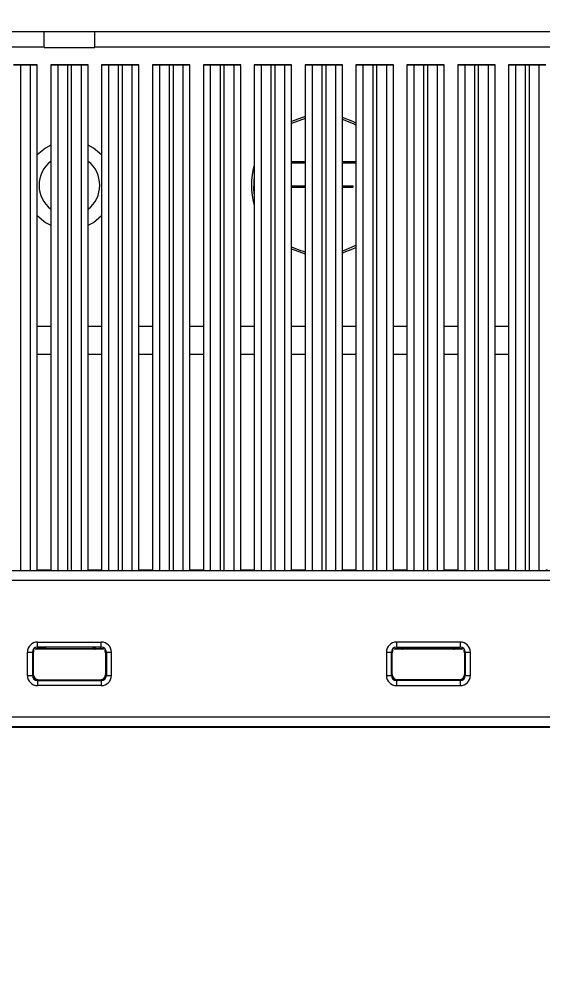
# Model space of a CAD drawing. Header units: inches. Extents: x 40138 to 76695, y -14500 to -5279.
# Drawn here: x 43627 to 43678.8, y -9104.7 to -9009 of the extents above; entities that cross this region are included whole.
import ezdxf

# ---------------------------------------------------------------- set-up
doc = ezdxf.new("R2010")
doc.units = ezdxf.units.IN
doc.header["$LTSCALE"] = 2
doc.header["$MEASUREMENT"] = 0
doc.header["$PDMODE"] = 35
doc.header["$PDSIZE"] = -1
doc.layers.add('M-ANNO-DIMS', color=7, linetype='Continuous', lineweight=13)
doc.layers.add('M-OBJECT-DETAILS', color=7, linetype='Continuous', lineweight=9)
doc.styles.get("Standard").update_dxf_attribs({"font": 'romans.shx', "width": 0.8})
doc.dimstyles.new('World Wide Dims', dxfattribs={"dimscale": 7, "dimtxt": 4.5, "dimasz": 3.5, "dimexe": 0.75, "dimexo": 0.75, "dimgap": 0.75, "dimtad": 0, "dimtih": 1, "dimtoh": 1, "dimdec": 0, "dimzin": 4, "dimdsep": 46, "dimtxsty": 'Standard', "dimcen": 0, "dimclrd": 256, "dimclre": 256, "dimclrt": 256, "dimadec": 0, "dimazin": 1, "dimtfac": 1, "dimtdec": 0, "dimtmove": 0, "dimatfit": 3, "dimfxl": 1, "dimtolj": 1, "dimtzin": 0, "dimlwd": -1, "dimlwe": -1, "dimarcsym": 0})

# ---------------------------------------------------------------- blocks, each defined once
blk = doc.blocks.new('*D47')
at = {"layer": 'Defpoints', "color": 0, "transparency": 16777216}
for p in [(44143.143, -8580.061), (42898.801, -10362.859), (42898.801, -10796.654)]:
    blk.add_point(p, dxfattribs=at)
at = {"layer": 'M-ANNO-DIMS', "transparency": 16777216}
for p, q in [((44143.143, -8585.311), (44143.143, -10801.904)), ((42898.801, -10368.109), (42898.801, -10801.904)), ((42923.301, -10796.654), (43189.888, -10796.654)), ((44118.643, -10796.654), (43361.188, -10796.654))]:
    blk.add_line(p, q, dxfattribs=at)
for points in [[(42923.301, -10792.57), (42923.301, -10800.737), (42898.801, -10796.654)], [(44118.643, -10792.57), (44118.643, -10800.737), (44143.143, -10796.654)]]:
    blk.add_solid(points, dxfattribs=at)
at = {"layer": 'M-ANNO-DIMS', "transparency": 16777216, "insert": (43275.538, -10796.654), "char_height": 31.5, "attachment_point": 5}
blk.add_mtext('\\A1;1244\\P [48.99]', dxfattribs=at)

msp = doc.modelspace()

# ---------------------------------------------------------------- linework, layer by layer
at = {"layer": 'M-OBJECT-DETAILS', "linetype": 'Continuous'}
msp.add_line((43379.648, -9010.233), (43884.302, -9010.233), dxfattribs=at)
at = {"layer": 'M-OBJECT-DETAILS', "linetype": 'Continuous', "lineweight": 0}
for p, q in [((43629.475, -9011.799), (43629.475, -9010.233)), ((43634.475, -9011.799), (43634.475, -9010.233)), ((43558.975, -9011.752), (43629.475, -9011.752)), ((43629.475, -9011.799), (43634.475, -9011.799)), ((43634.475, -9011.752), (43704.975, -9011.752)), ((43627.104, -9013.533), (43627.104, -9013.536)), ((43627.133, -9013.543), (43627.133, -9063.557)), ((43627.443, -9013.541), (43627.443, -9013.538)), ((43627.793, -9013.538), (43627.793, -9013.541)), ((43628.104, -9013.536), (43628.104, -9013.533)), ((43628.133, -9063.555), (43628.133, -9013.543)), ((43628.793, -9063.552), (43628.793, -9013.538)), ((43630.125, -9013.538), (43630.125, -9063.552)), ((43630.785, -9013.533), (43630.785, -9013.536)), ((43630.814, -9013.543), (43630.814, -9063.555)), ((43631.125, -9013.541), (43631.125, -9013.538)), ((43631.475, -9013.538), (43631.475, -9013.541)), ((43631.785, -9013.536), (43631.785, -9013.533)), ((43631.814, -9063.557), (43631.814, -9013.543)), ((43632.135, -9013.533), (43632.135, -9013.536)), ((43632.164, -9013.543), (43632.164, -9063.557)), ((43632.475, -9013.541), (43632.475, -9013.538)), ((43632.825, -9013.538), (43632.825, -9013.541)), ((43633.135, -9013.536), (43633.135, -9013.533)), ((43633.164, -9063.555), (43633.164, -9013.543)), ((43633.825, -9063.552), (43633.825, -9013.538)), ((43635.156, -9013.538), (43635.156, -9063.552)), ((43635.817, -9013.533), (43635.817, -9013.536)), ((43635.845, -9013.543), (43635.845, -9063.555)), ((43636.156, -9013.541), (43636.156, -9013.538)), ((43636.506, -9013.538), (43636.506, -9013.541)), ((43636.817, -9013.536), (43636.817, -9013.533)), ((43636.845, -9063.557), (43636.845, -9013.543)), ((43637.167, -9013.533), (43637.167, -9013.536)), ((43637.195, -9013.543), (43637.195, -9063.557)), ((43637.506, -9013.541), (43637.506, -9013.538)), ((43637.856, -9013.538), (43637.856, -9013.541)), ((43638.167, -9013.536), (43638.167, -9013.533)), ((43638.195, -9063.555), (43638.195, -9013.543)), ((43638.856, -9063.552), (43638.856, -9013.538)), ((43640.187, -9013.538), (43640.187, -9063.552)), ((43640.848, -9013.533), (43640.848, -9013.536)), ((43640.876, -9013.543), (43640.876, -9063.555)), ((43641.187, -9013.541), (43641.187, -9013.538)), ((43641.537, -9013.538), (43641.537, -9013.541)), ((43641.848, -9013.536), (43641.848, -9013.533)), ((43641.876, -9063.557), (43641.876, -9013.543)), ((43642.198, -9013.533), (43642.198, -9013.536)), ((43642.226, -9013.543), (43642.226, -9063.557)), ((43642.537, -9013.541), (43642.537, -9013.538)), ((43642.887, -9013.538), (43642.887, -9013.541)), ((43643.198, -9013.536), (43643.198, -9013.533)), ((43643.226, -9063.555), (43643.226, -9013.543)), ((43643.887, -9063.552), (43643.887, -9013.538)), ((43645.219, -9013.538), (43645.219, -9063.552)), ((43645.879, -9013.533), (43645.879, -9013.536)), ((43645.908, -9013.543), (43645.908, -9063.555)), ((43646.219, -9013.541), (43646.219, -9013.538)), ((43646.568, -9013.538), (43646.568, -9013.541)), ((43646.879, -9013.536), (43646.879, -9013.533)), ((43646.908, -9063.557), (43646.908, -9013.543)), ((43647.229, -9013.533), (43647.229, -9013.536)), ((43647.258, -9013.543), (43647.258, -9063.557)), ((43647.568, -9013.541), (43647.568, -9013.538)), ((43647.918, -9013.538), (43647.918, -9013.541)), ((43648.229, -9013.536), (43648.229, -9013.533)), ((43648.258, -9063.555), (43648.258, -9013.543)), ((43648.918, -9063.552), (43648.918, -9013.538)), ((43650.25, -9013.538), (43650.25, -9063.552)), ((43650.91, -9013.533), (43650.91, -9013.536)), ((43650.939, -9013.543), (43650.939, -9063.555)), ((43651.25, -9013.541), (43651.25, -9013.538)), ((43651.6, -9013.538), (43651.6, -9013.541)), ((43651.91, -9013.536), (43651.91, -9013.533)), ((43651.939, -9063.557), (43651.939, -9013.543)), ((43652.26, -9013.533), (43652.26, -9013.536)), ((43652.289, -9013.543), (43652.289, -9063.557)), ((43652.6, -9013.541), (43652.6, -9013.538)), ((43652.95, -9013.538), (43652.95, -9013.541)), ((43653.26, -9013.536), (43653.26, -9013.533)), ((43653.289, -9063.555), (43653.289, -9013.543)), ((43653.95, -9063.552), (43653.95, -9013.538)), ((43655.281, -9013.538), (43655.281, -9063.552)), ((43655.942, -9013.533), (43655.942, -9013.536)), ((43655.97, -9013.543), (43655.97, -9063.555)), ((43656.281, -9013.541), (43656.281, -9013.538)), ((43656.631, -9013.538), (43656.631, -9013.541)), ((43656.942, -9013.536), (43656.942, -9013.533)), ((43656.97, -9063.557), (43656.97, -9013.543)), ((43657.292, -9013.533), (43657.292, -9013.536)), ((43657.32, -9013.543), (43657.32, -9063.557)), ((43657.631, -9013.541), (43657.631, -9013.538)), ((43657.981, -9013.538), (43657.981, -9013.541)), ((43658.292, -9013.536), (43658.292, -9013.533)), ((43658.32, -9063.555), (43658.32, -9013.543)), ((43658.981, -9063.552), (43658.981, -9013.538)), ((43660.312, -9013.538), (43660.312, -9063.552)), ((43660.973, -9013.533), (43660.973, -9013.536)), ((43661.001, -9013.543), (43661.001, -9063.555)), ((43661.312, -9013.541), (43661.312, -9013.538)), ((43661.662, -9013.538), (43661.662, -9013.541)), ((43661.973, -9013.536), (43661.973, -9013.533)), ((43662.001, -9063.557), (43662.001, -9013.543)), ((43662.323, -9013.533), (43662.323, -9013.536)), ((43662.351, -9013.543), (43662.351, -9063.557)), ((43662.662, -9013.541), (43662.662, -9013.538)), ((43663.012, -9013.538), (43663.012, -9013.541)), ((43663.323, -9013.536), (43663.323, -9013.533)), ((43663.351, -9063.555), (43663.351, -9013.543)), ((43664.012, -9063.552), (43664.012, -9013.538)), ((43665.344, -9013.538), (43665.344, -9063.552)), ((43666.004, -9013.533), (43666.004, -9013.536)), ((43666.033, -9013.543), (43666.033, -9063.555)), ((43666.344, -9013.541), (43666.344, -9013.538)), ((43666.693, -9013.538), (43666.693, -9013.541)), ((43667.004, -9013.536), (43667.004, -9013.533)), ((43667.033, -9063.557), (43667.033, -9013.543)), ((43667.354, -9013.533), (43667.354, -9013.536)), ((43667.383, -9013.543), (43667.383, -9063.557)), ((43667.693, -9013.541), (43667.693, -9013.538)), ((43668.043, -9013.538), (43668.043, -9013.541)), ((43668.354, -9013.536), (43668.354, -9013.533)), ((43668.383, -9063.555), (43668.383, -9013.543)), ((43669.043, -9063.552), (43669.043, -9013.538)), ((43670.375, -9013.538), (43670.375, -9063.552)), ((43671.035, -9013.533), (43671.035, -9013.536)), ((43671.064, -9013.543), (43671.064, -9063.555)), ((43671.375, -9013.541), (43671.375, -9013.538)), ((43671.725, -9013.538), (43671.725, -9013.541)), ((43672.035, -9013.536), (43672.035, -9013.533)), ((43672.064, -9063.557), (43672.064, -9013.543)), ((43672.385, -9013.533), (43672.385, -9013.536)), ((43672.414, -9013.543), (43672.414, -9063.557)), ((43672.725, -9013.541), (43672.725, -9013.538)), ((43673.075, -9013.538), (43673.075, -9013.541)), ((43673.385, -9013.536), (43673.385, -9013.533)), ((43673.414, -9063.555), (43673.414, -9013.543)), ((43674.075, -9063.552), (43674.075, -9013.538)), ((43675.406, -9013.538), (43675.406, -9063.552)), ((43676.067, -9013.533), (43676.067, -9013.536)), ((43676.095, -9013.543), (43676.095, -9063.555)), ((43676.406, -9013.541), (43676.406, -9013.538)), ((43676.756, -9013.538), (43676.756, -9013.541)), ((43677.067, -9013.536), (43677.067, -9013.533)), ((43677.095, -9063.557), (43677.095, -9013.543)), ((43677.417, -9013.533), (43677.417, -9013.536)), ((43677.445, -9013.543), (43677.445, -9063.557)), ((43677.756, -9013.541), (43677.756, -9013.538)), ((43678.106, -9013.538), (43678.106, -9013.541)), ((43678.417, -9013.536), (43678.417, -9013.533)), ((43678.445, -9063.555), (43678.445, -9013.543)), ((43655.281, -9018.649), (43653.95, -9019.128)), ((43655.281, -9018.855), (43653.95, -9019.351)), ((43655.281, -9023.118), (43653.95, -9023.118)), ((43653.95, -9023.218), (43655.281, -9023.218)), ((43660.312, -9023.118), (43658.981, -9023.118)), ((43658.981, -9023.218), (43660.312, -9023.218)), ((43655.281, -9025.529), (43653.95, -9025.529)), ((43653.95, -9025.629), (43655.281, -9025.629)), ((43660.024, -9025.529), (43658.981, -9025.529)), ((43658.981, -9025.629), (43660.024, -9025.629)), ((43660.024, -9025.629), (43660.024, -9025.529)), ((43653.95, -9031.753), (43655.281, -9032.233)), ((43628.793, -9039.382), (43630.125, -9039.382)), ((43633.825, -9039.382), (43635.156, -9039.382)), ((43638.856, -9039.382), (43640.187, -9039.382)), ((43643.887, -9039.382), (43645.219, -9039.382)), ((43648.918, -9039.382), (43650.25, -9039.382)), ((43653.95, -9039.382), (43655.281, -9039.382)), ((43658.981, -9039.382), (43660.312, -9039.382)), ((43664.012, -9039.382), (43665.344, -9039.382)), ((43669.043, -9039.382), (43670.375, -9039.382)), ((43674.075, -9039.382), (43675.406, -9039.382)), ((43628.793, -9042.168), (43630.125, -9042.168)), ((43633.825, -9042.168), (43635.156, -9042.168)), ((43638.856, -9042.168), (43640.187, -9042.168)), ((43643.887, -9042.168), (43645.219, -9042.168)), ((43648.918, -9042.168), (43650.25, -9042.168)), ((43653.95, -9042.168), (43655.281, -9042.168)), ((43658.981, -9042.168), (43660.312, -9042.168)), ((43664.012, -9042.168), (43665.344, -9042.168)), ((43669.043, -9042.168), (43670.375, -9042.168)), ((43674.075, -9042.168), (43675.406, -9042.168)), ((43630.125, -9063.534), (43628.793, -9063.534)), ((43635.156, -9063.534), (43633.825, -9063.534)), ((43640.187, -9063.534), (43638.856, -9063.534)), ((43645.219, -9063.534), (43643.887, -9063.534)), ((43650.25, -9063.534), (43648.918, -9063.534)), ((43655.281, -9063.534), (43653.95, -9063.534)), ((43660.312, -9063.534), (43658.981, -9063.534)), ((43665.344, -9063.534), (43664.012, -9063.534)), ((43670.375, -9063.534), (43669.043, -9063.534)), ((43675.406, -9063.534), (43674.075, -9063.534)), ((43547.933, -9063.561), (43716.017, -9063.561)), ((43716.017, -9064.565), (43547.933, -9064.565)), ((43628.821, -9070.654), (43635.129, -9070.654)), ((43628.821, -9071.151), (43628.821, -9070.654)), ((43635.129, -9071.151), (43628.821, -9071.151)), ((43628.821, -9071.151), (43628.974, -9071.292)), ((43635.129, -9071.151), (43634.975, -9071.292)), ((43635.129, -9071.151), (43635.129, -9070.654)), ((43670.629, -9070.654), (43664.321, -9070.654)), ((43664.321, -9070.654), (43664.321, -9071.151)), ((43664.321, -9071.151), (43670.629, -9071.151)), ((43664.474, -9071.292), (43664.321, -9071.151)), ((43670.629, -9071.151), (43670.475, -9071.292)), ((43670.629, -9070.654), (43670.629, -9071.151)), ((43627.822, -9073.96), (43627.822, -9071.652)), ((43628.321, -9071.65), (43628.321, -9073.958)), ((43628.401, -9071.724), (43628.321, -9071.65)), ((43628.401, -9071.724), (43628.401, -9073.872)), ((43635.388, -9071.361), (43628.561, -9071.361)), ((43629.356, -9071.292), (43628.974, -9071.292)), ((43629.687, -9071.285), (43634.263, -9071.285)), ((43629.687, -9071.361), (43629.687, -9071.285)), ((43634.263, -9071.361), (43634.263, -9071.285)), ((43634.593, -9071.292), (43634.975, -9071.292)), ((43635.548, -9071.724), (43635.628, -9071.65)), ((43635.548, -9071.724), (43635.548, -9073.872)), ((43635.628, -9071.65), (43635.628, -9073.958)), ((43636.127, -9073.96), (43636.127, -9071.652)), ((43663.322, -9071.652), (43663.322, -9073.96)), ((43663.821, -9073.958), (43663.821, -9071.65)), ((43663.821, -9071.65), (43663.901, -9071.724)), ((43663.901, -9073.872), (43663.901, -9071.724)), ((43670.888, -9071.361), (43664.061, -9071.361)), ((43664.474, -9071.292), (43664.856, -9071.292)), ((43669.763, -9071.285), (43665.187, -9071.285)), ((43665.187, -9071.361), (43665.187, -9071.285)), ((43669.763, -9071.361), (43669.763, -9071.285)), ((43670.093, -9071.292), (43670.475, -9071.292)), ((43671.048, -9071.724), (43671.128, -9071.65)), ((43671.048, -9071.724), (43671.048, -9073.872)), ((43671.128, -9071.65), (43671.128, -9073.958)), ((43671.627, -9073.96), (43671.627, -9071.652)), ((43628.321, -9073.958), (43628.401, -9073.872)), ((43635.628, -9073.958), (43635.548, -9073.872)), ((43663.901, -9073.872), (43663.821, -9073.958)), ((43671.128, -9073.958), (43671.048, -9073.872)), ((43628.901, -9074.371), (43628.821, -9074.457)), ((43628.821, -9074.457), (43628.821, -9074.959)), ((43628.821, -9074.457), (43635.129, -9074.457)), ((43635.129, -9074.959), (43628.821, -9074.959)), ((43628.901, -9074.371), (43635.049, -9074.371)), ((43635.049, -9074.371), (43635.129, -9074.457)), ((43635.129, -9074.457), (43635.129, -9074.959)), ((43664.321, -9074.457), (43664.401, -9074.371)), ((43664.321, -9074.457), (43664.321, -9074.959)), ((43670.629, -9074.457), (43664.321, -9074.457)), ((43664.321, -9074.959), (43670.629, -9074.959)), ((43670.549, -9074.371), (43664.401, -9074.371)), ((43670.549, -9074.371), (43670.629, -9074.457)), ((43670.629, -9074.457), (43670.629, -9074.959)), ((43539.478, -9078.035), (43724.471, -9078.035)), ((43539.436, -9079.071), (43724.513, -9079.071)), ((43539.436, -9079.071), (43724.513, -9079.071)), ((43724.471, -9079.03), (43539.478, -9079.03))]:
    msp.add_line(p, q, dxfattribs=at)
at = {"layer": 'M-OBJECT-DETAILS', "linetype": 'Continuous', "lineweight": 0, "flags": 128}
for points in [[(43626.943, -9013.54), (43627.135, -9013.54), (43627.297, -9013.539), (43627.405, -9013.539), (43627.443, -9013.538), (43627.405, -9013.537), (43627.297, -9013.537), (43627.135, -9013.536), (43626.943, -9013.536), (43626.752, -9013.536), (43626.59, -9013.537), (43626.482, -9013.537), (43626.443, -9013.538), (43626.482, -9013.539), (43626.59, -9013.539), (43626.752, -9013.54), (43626.943, -9013.54)], [(43627.604, -9013.535), (43627.795, -9013.535), (43627.958, -9013.535), (43628.066, -9013.534), (43628.104, -9013.533), (43628.066, -9013.532), (43627.958, -9013.532), (43627.795, -9013.531), (43627.604, -9013.531), (43627.413, -9013.531), (43627.251, -9013.532), (43627.142, -9013.532), (43627.104, -9013.533), (43627.142, -9013.534), (43627.251, -9013.535), (43627.413, -9013.535), (43627.604, -9013.535)], [(43627.633, -9013.545), (43627.824, -9013.545), (43627.986, -9013.544), (43628.095, -9013.543), (43628.133, -9013.543), (43628.095, -9013.542), (43627.986, -9013.541), (43627.824, -9013.541), (43627.633, -9013.541), (43627.441, -9013.541), (43627.279, -9013.541), (43627.171, -9013.542), (43627.133, -9013.543), (43627.171, -9013.543), (43627.279, -9013.544), (43627.441, -9013.545), (43627.633, -9013.545)], [(43628.293, -9013.54), (43628.485, -9013.54), (43628.647, -9013.539), (43628.755, -9013.539), (43628.793, -9013.538), (43628.755, -9013.537), (43628.647, -9013.536), (43628.485, -9013.536), (43628.293, -9013.536), (43628.102, -9013.536), (43627.94, -9013.536), (43627.831, -9013.537), (43627.793, -9013.538), (43627.831, -9013.539), (43627.94, -9013.539), (43628.102, -9013.54), (43628.293, -9013.54)], [(43630.625, -9013.54), (43630.816, -9013.54), (43630.978, -9013.539), (43631.087, -9013.539), (43631.125, -9013.538), (43631.087, -9013.537), (43630.978, -9013.537), (43630.816, -9013.536), (43630.625, -9013.536), (43630.433, -9013.536), (43630.271, -9013.537), (43630.163, -9013.537), (43630.125, -9013.538), (43630.163, -9013.539), (43630.271, -9013.539), (43630.433, -9013.54), (43630.625, -9013.54)], [(43631.285, -9013.535), (43631.477, -9013.535), (43631.639, -9013.535), (43631.747, -9013.534), (43631.785, -9013.533), (43631.747, -9013.533), (43631.639, -9013.532), (43631.477, -9013.531), (43631.285, -9013.531), (43631.094, -9013.531), (43630.932, -9013.532), (43630.824, -9013.533), (43630.785, -9013.533), (43630.824, -9013.534), (43630.932, -9013.535), (43631.094, -9013.535), (43631.285, -9013.535)], [(43631.314, -9013.545), (43631.505, -9013.545), (43631.668, -9013.544), (43631.776, -9013.543), (43631.814, -9013.543), (43631.776, -9013.542), (43631.668, -9013.541), (43631.505, -9013.541), (43631.314, -9013.541), (43631.123, -9013.541), (43630.96, -9013.541), (43630.852, -9013.542), (43630.814, -9013.543), (43630.852, -9013.543), (43630.96, -9013.544), (43631.123, -9013.545), (43631.314, -9013.545)], [(43631.975, -9013.54), (43632.166, -9013.54), (43632.328, -9013.539), (43632.437, -9013.539), (43632.475, -9013.538), (43632.437, -9013.537), (43632.328, -9013.537), (43632.166, -9013.536), (43631.975, -9013.536), (43631.783, -9013.536), (43631.621, -9013.537), (43631.513, -9013.537), (43631.475, -9013.538), (43631.513, -9013.539), (43631.621, -9013.539), (43631.783, -9013.54), (43631.975, -9013.54)], [(43632.635, -9013.535), (43632.827, -9013.535), (43632.989, -9013.535), (43633.097, -9013.534), (43633.135, -9013.533), (43633.097, -9013.532), (43632.989, -9013.532), (43632.827, -9013.531), (43632.635, -9013.531), (43632.444, -9013.531), (43632.282, -9013.532), (43632.173, -9013.532), (43632.135, -9013.533), (43632.173, -9013.534), (43632.282, -9013.535), (43632.444, -9013.535), (43632.635, -9013.535)], [(43632.664, -9013.545), (43632.855, -9013.545), (43633.017, -9013.544), (43633.126, -9013.543), (43633.164, -9013.543), (43633.126, -9013.542), (43633.017, -9013.541), (43632.855, -9013.541), (43632.664, -9013.541), (43632.473, -9013.541), (43632.31, -9013.541), (43632.202, -9013.542), (43632.164, -9013.543), (43632.202, -9013.543), (43632.31, -9013.544), (43632.473, -9013.545), (43632.664, -9013.545)], [(43633.325, -9013.54), (43633.516, -9013.54), (43633.678, -9013.539), (43633.787, -9013.539), (43633.825, -9013.538), (43633.787, -9013.537), (43633.678, -9013.536), (43633.516, -9013.536), (43633.325, -9013.536), (43633.133, -9013.536), (43632.971, -9013.536), (43632.863, -9013.537), (43632.825, -9013.538), (43632.863, -9013.539), (43632.971, -9013.539), (43633.133, -9013.54), (43633.325, -9013.54)], [(43635.656, -9013.54), (43635.847, -9013.54), (43636.01, -9013.539), (43636.118, -9013.539), (43636.156, -9013.538), (43636.118, -9013.537), (43636.01, -9013.537), (43635.847, -9013.536), (43635.656, -9013.536), (43635.465, -9013.536), (43635.302, -9013.537), (43635.194, -9013.537), (43635.156, -9013.538), (43635.194, -9013.539), (43635.302, -9013.539), (43635.465, -9013.54), (43635.656, -9013.54)], [(43636.317, -9013.535), (43636.508, -9013.535), (43636.67, -9013.535), (43636.779, -9013.534), (43636.817, -9013.533), (43636.779, -9013.533), (43636.67, -9013.532), (43636.508, -9013.531), (43636.317, -9013.531), (43636.125, -9013.531), (43635.963, -9013.532), (43635.855, -9013.533), (43635.817, -9013.533), (43635.855, -9013.534), (43635.963, -9013.535), (43636.125, -9013.535), (43636.317, -9013.535)], [(43636.345, -9013.545), (43636.537, -9013.545), (43636.699, -9013.544), (43636.807, -9013.543), (43636.845, -9013.543), (43636.807, -9013.542), (43636.699, -9013.541), (43636.537, -9013.541), (43636.345, -9013.541), (43636.154, -9013.541), (43635.992, -9013.541), (43635.883, -9013.542), (43635.845, -9013.543), (43635.883, -9013.543), (43635.992, -9013.544), (43636.154, -9013.545), (43636.345, -9013.545)], [(43637.006, -9013.54), (43637.197, -9013.54), (43637.36, -9013.539), (43637.468, -9013.539), (43637.506, -9013.538), (43637.468, -9013.537), (43637.36, -9013.537), (43637.197, -9013.536), (43637.006, -9013.536), (43636.815, -9013.536), (43636.652, -9013.537), (43636.544, -9013.537), (43636.506, -9013.538), (43636.544, -9013.539), (43636.652, -9013.539), (43636.815, -9013.54), (43637.006, -9013.54)], [(43637.667, -9013.535), (43637.858, -9013.535), (43638.02, -9013.535), (43638.129, -9013.534), (43638.167, -9013.533), (43638.129, -9013.532), (43638.02, -9013.532), (43637.858, -9013.531), (43637.667, -9013.531), (43637.475, -9013.531), (43637.313, -9013.532), (43637.205, -9013.532), (43637.167, -9013.533), (43637.205, -9013.534), (43637.313, -9013.535), (43637.475, -9013.535), (43637.667, -9013.535)], [(43637.695, -9013.545), (43637.886, -9013.545), (43638.049, -9013.544), (43638.157, -9013.543), (43638.195, -9013.543), (43638.157, -9013.542), (43638.049, -9013.541), (43637.886, -9013.541), (43637.695, -9013.541), (43637.504, -9013.541), (43637.342, -9013.541), (43637.233, -9013.542), (43637.195, -9013.543), (43637.233, -9013.543), (43637.342, -9013.544), (43637.504, -9013.545), (43637.695, -9013.545)], [(43638.356, -9013.54), (43638.547, -9013.54), (43638.709, -9013.539), (43638.818, -9013.539), (43638.856, -9013.538), (43638.818, -9013.537), (43638.709, -9013.536), (43638.547, -9013.536), (43638.356, -9013.536), (43638.165, -9013.536), (43638.002, -9013.536), (43637.894, -9013.537), (43637.856, -9013.538), (43637.894, -9013.539), (43638.002, -9013.539), (43638.165, -9013.54), (43638.356, -9013.54)], [(43640.687, -9013.54), (43640.879, -9013.54), (43641.041, -9013.539), (43641.149, -9013.539), (43641.187, -9013.538), (43641.149, -9013.537), (43641.041, -9013.537), (43640.879, -9013.536), (43640.687, -9013.536), (43640.496, -9013.536), (43640.334, -9013.537), (43640.225, -9013.537), (43640.187, -9013.538), (43640.225, -9013.539), (43640.334, -9013.539), (43640.496, -9013.54), (43640.687, -9013.54)], [(43641.348, -9013.535), (43641.539, -9013.535), (43641.702, -9013.535), (43641.81, -9013.534), (43641.848, -9013.533), (43641.81, -9013.533), (43641.702, -9013.532), (43641.539, -9013.531), (43641.348, -9013.531), (43641.157, -9013.531), (43640.994, -9013.532), (43640.886, -9013.533), (43640.848, -9013.533), (43640.886, -9013.534), (43640.994, -9013.535), (43641.157, -9013.535), (43641.348, -9013.535)], [(43641.376, -9013.545), (43641.568, -9013.545), (43641.73, -9013.544), (43641.838, -9013.543), (43641.876, -9013.543), (43641.838, -9013.542), (43641.73, -9013.541), (43641.568, -9013.541), (43641.376, -9013.541), (43641.185, -9013.541), (43641.023, -9013.541), (43640.915, -9013.542), (43640.876, -9013.543), (43640.915, -9013.543), (43641.023, -9013.544), (43641.185, -9013.545), (43641.376, -9013.545)], [(43642.037, -9013.54), (43642.229, -9013.54), (43642.391, -9013.539), (43642.499, -9013.539), (43642.537, -9013.538), (43642.499, -9013.537), (43642.391, -9013.537), (43642.229, -9013.536), (43642.037, -9013.536), (43641.846, -9013.536), (43641.684, -9013.537), (43641.575, -9013.537), (43641.537, -9013.538), (43641.575, -9013.539), (43641.684, -9013.539), (43641.846, -9013.54), (43642.037, -9013.54)], [(43642.698, -9013.535), (43642.889, -9013.535), (43643.051, -9013.535), (43643.16, -9013.534), (43643.198, -9013.533), (43643.16, -9013.532), (43643.051, -9013.532), (43642.889, -9013.531), (43642.698, -9013.531), (43642.507, -9013.531), (43642.344, -9013.532), (43642.236, -9013.532), (43642.198, -9013.533), (43642.236, -9013.534), (43642.344, -9013.535), (43642.507, -9013.535), (43642.698, -9013.535)], [(43642.726, -9013.545), (43642.918, -9013.545), (43643.08, -9013.544), (43643.188, -9013.543), (43643.226, -9013.543), (43643.188, -9013.542), (43643.08, -9013.541), (43642.918, -9013.541), (43642.726, -9013.541), (43642.535, -9013.541), (43642.373, -9013.541), (43642.264, -9013.542), (43642.226, -9013.543), (43642.264, -9013.543), (43642.373, -9013.544), (43642.535, -9013.545), (43642.726, -9013.545)], [(43643.387, -9013.54), (43643.578, -9013.54), (43643.741, -9013.539), (43643.849, -9013.539), (43643.887, -9013.538), (43643.849, -9013.537), (43643.741, -9013.536), (43643.578, -9013.536), (43643.387, -9013.536), (43643.196, -9013.536), (43643.034, -9013.536), (43642.925, -9013.537), (43642.887, -9013.538), (43642.925, -9013.539), (43643.034, -9013.539), (43643.196, -9013.54), (43643.387, -9013.54)], [(43645.719, -9013.54), (43645.91, -9013.54), (43646.072, -9013.539), (43646.18, -9013.539), (43646.219, -9013.538), (43646.18, -9013.537), (43646.072, -9013.537), (43645.91, -9013.536), (43645.719, -9013.536), (43645.527, -9013.536), (43645.365, -9013.537), (43645.257, -9013.537), (43645.219, -9013.538), (43645.257, -9013.539), (43645.365, -9013.539), (43645.527, -9013.54), (43645.719, -9013.54)], [(43646.379, -9013.535), (43646.571, -9013.535), (43646.733, -9013.535), (43646.841, -9013.534), (43646.879, -9013.533), (43646.841, -9013.533), (43646.733, -9013.532), (43646.571, -9013.531), (43646.379, -9013.531), (43646.188, -9013.531), (43646.026, -9013.532), (43645.917, -9013.533), (43645.879, -9013.533), (43645.917, -9013.534), (43646.026, -9013.535), (43646.188, -9013.535), (43646.379, -9013.535)], [(43646.408, -9013.545), (43646.599, -9013.545), (43646.761, -9013.544), (43646.87, -9013.543), (43646.908, -9013.543), (43646.87, -9013.542), (43646.761, -9013.541), (43646.599, -9013.541), (43646.408, -9013.541), (43646.216, -9013.541), (43646.054, -9013.541), (43645.946, -9013.542), (43645.908, -9013.543), (43645.946, -9013.543), (43646.054, -9013.544), (43646.216, -9013.545), (43646.408, -9013.545)], [(43647.068, -9013.54), (43647.26, -9013.54), (43647.422, -9013.539), (43647.53, -9013.539), (43647.568, -9013.538), (43647.53, -9013.537), (43647.422, -9013.537), (43647.26, -9013.536), (43647.068, -9013.536), (43646.877, -9013.536), (43646.715, -9013.537), (43646.607, -9013.537), (43646.568, -9013.538), (43646.607, -9013.539), (43646.715, -9013.539), (43646.877, -9013.54), (43647.068, -9013.54)], [(43647.729, -9013.535), (43647.92, -9013.535), (43648.083, -9013.535), (43648.191, -9013.534), (43648.229, -9013.533), (43648.191, -9013.532), (43648.083, -9013.532), (43647.92, -9013.531), (43647.729, -9013.531), (43647.538, -9013.531), (43647.376, -9013.532), (43647.267, -9013.532), (43647.229, -9013.533), (43647.267, -9013.534), (43647.376, -9013.535), (43647.538, -9013.535), (43647.729, -9013.535)], [(43647.758, -9013.545), (43647.949, -9013.545), (43648.111, -9013.544), (43648.22, -9013.543), (43648.258, -9013.543), (43648.22, -9013.542), (43648.111, -9013.541), (43647.949, -9013.541), (43647.758, -9013.541), (43647.566, -9013.541), (43647.404, -9013.541), (43647.296, -9013.542), (43647.258, -9013.543), (43647.296, -9013.543), (43647.404, -9013.544), (43647.566, -9013.545), (43647.758, -9013.545)], [(43648.418, -9013.54), (43648.61, -9013.54), (43648.772, -9013.539), (43648.88, -9013.539), (43648.918, -9013.538), (43648.88, -9013.537), (43648.772, -9013.536), (43648.61, -9013.536), (43648.418, -9013.536), (43648.227, -9013.536), (43648.065, -9013.536), (43647.956, -9013.537), (43647.918, -9013.538), (43647.956, -9013.539), (43648.065, -9013.539), (43648.227, -9013.54), (43648.418, -9013.54)], [(43650.75, -9013.54), (43650.941, -9013.54), (43651.103, -9013.539), (43651.212, -9013.539), (43651.25, -9013.538), (43651.212, -9013.537), (43651.103, -9013.537), (43650.941, -9013.536), (43650.75, -9013.536), (43650.558, -9013.536), (43650.396, -9013.537), (43650.288, -9013.537), (43650.25, -9013.538), (43650.288, -9013.539), (43650.396, -9013.539), (43650.558, -9013.54), (43650.75, -9013.54)], [(43651.41, -9013.535), (43651.602, -9013.535), (43651.764, -9013.535), (43651.872, -9013.534), (43651.91, -9013.533), (43651.872, -9013.533), (43651.764, -9013.532), (43651.602, -9013.531), (43651.41, -9013.531), (43651.219, -9013.531), (43651.057, -9013.532), (43650.949, -9013.533), (43650.91, -9013.533), (43650.949, -9013.534), (43651.057, -9013.535), (43651.219, -9013.535), (43651.41, -9013.535)], [(43651.439, -9013.545), (43651.63, -9013.545), (43651.793, -9013.544), (43651.901, -9013.543), (43651.939, -9013.543), (43651.901, -9013.542), (43651.793, -9013.541), (43651.63, -9013.541), (43651.439, -9013.541), (43651.248, -9013.541), (43651.085, -9013.541), (43650.977, -9013.542), (43650.939, -9013.543), (43650.977, -9013.543), (43651.085, -9013.544), (43651.248, -9013.545), (43651.439, -9013.545)], [(43652.1, -9013.54), (43652.291, -9013.54), (43652.453, -9013.539), (43652.562, -9013.539), (43652.6, -9013.538), (43652.562, -9013.537), (43652.453, -9013.537), (43652.291, -9013.536), (43652.1, -9013.536), (43651.908, -9013.536), (43651.746, -9013.537), (43651.638, -9013.537), (43651.6, -9013.538), (43651.638, -9013.539), (43651.746, -9013.539), (43651.908, -9013.54), (43652.1, -9013.54)], [(43652.76, -9013.535), (43652.952, -9013.535), (43653.114, -9013.535), (43653.222, -9013.534), (43653.26, -9013.533), (43653.222, -9013.532), (43653.114, -9013.532), (43652.952, -9013.531), (43652.76, -9013.531), (43652.569, -9013.531), (43652.407, -9013.532), (43652.298, -9013.532), (43652.26, -9013.533), (43652.298, -9013.534), (43652.407, -9013.535), (43652.569, -9013.535), (43652.76, -9013.535)], [(43652.789, -9013.545), (43652.98, -9013.545), (43653.142, -9013.544), (43653.251, -9013.543), (43653.289, -9013.543), (43653.251, -9013.542), (43653.142, -9013.541), (43652.98, -9013.541), (43652.789, -9013.541), (43652.598, -9013.541), (43652.435, -9013.541), (43652.327, -9013.542), (43652.289, -9013.543), (43652.327, -9013.543), (43652.435, -9013.544), (43652.598, -9013.545), (43652.789, -9013.545)], [(43653.45, -9013.54), (43653.641, -9013.54), (43653.803, -9013.539), (43653.912, -9013.539), (43653.95, -9013.538), (43653.912, -9013.537), (43653.803, -9013.536), (43653.641, -9013.536), (43653.45, -9013.536), (43653.258, -9013.536), (43653.096, -9013.536), (43652.988, -9013.537), (43652.95, -9013.538), (43652.988, -9013.539), (43653.096, -9013.539), (43653.258, -9013.54), (43653.45, -9013.54)], [(43655.781, -9013.54), (43655.972, -9013.54), (43656.135, -9013.539), (43656.243, -9013.539), (43656.281, -9013.538), (43656.243, -9013.537), (43656.135, -9013.537), (43655.972, -9013.536), (43655.781, -9013.536), (43655.59, -9013.536), (43655.427, -9013.537), (43655.319, -9013.537), (43655.281, -9013.538), (43655.319, -9013.539), (43655.427, -9013.539), (43655.59, -9013.54), (43655.781, -9013.54)], [(43656.442, -9013.535), (43656.633, -9013.535), (43656.795, -9013.535), (43656.904, -9013.534), (43656.942, -9013.533), (43656.904, -9013.533), (43656.795, -9013.532), (43656.633, -9013.531), (43656.442, -9013.531), (43656.25, -9013.531), (43656.088, -9013.532), (43655.98, -9013.533), (43655.942, -9013.533), (43655.98, -9013.534), (43656.088, -9013.535), (43656.25, -9013.535), (43656.442, -9013.535)], [(43656.47, -9013.545), (43656.662, -9013.545), (43656.824, -9013.544), (43656.932, -9013.543), (43656.97, -9013.543), (43656.932, -9013.542), (43656.824, -9013.541), (43656.662, -9013.541), (43656.47, -9013.541), (43656.279, -9013.541), (43656.117, -9013.541), (43656.008, -9013.542), (43655.97, -9013.543), (43656.008, -9013.543), (43656.117, -9013.544), (43656.279, -9013.545), (43656.47, -9013.545)], [(43657.131, -9013.54), (43657.322, -9013.54), (43657.484, -9013.539), (43657.593, -9013.539), (43657.631, -9013.538), (43657.593, -9013.537), (43657.484, -9013.537), (43657.322, -9013.536), (43657.131, -9013.536), (43656.94, -9013.536), (43656.777, -9013.537), (43656.669, -9013.537), (43656.631, -9013.538), (43656.669, -9013.539), (43656.777, -9013.539), (43656.94, -9013.54), (43657.131, -9013.54)], [(43657.792, -9013.535), (43657.983, -9013.535), (43658.145, -9013.535), (43658.254, -9013.534), (43658.292, -9013.533), (43658.254, -9013.532), (43658.145, -9013.532), (43657.983, -9013.531), (43657.792, -9013.531), (43657.6, -9013.531), (43657.438, -9013.532), (43657.33, -9013.532), (43657.292, -9013.533), (43657.33, -9013.534), (43657.438, -9013.535), (43657.6, -9013.535), (43657.792, -9013.535)], [(43657.82, -9013.545), (43658.011, -9013.545), (43658.174, -9013.544), (43658.282, -9013.543), (43658.32, -9013.543), (43658.282, -9013.542), (43658.174, -9013.541), (43658.011, -9013.541), (43657.82, -9013.541), (43657.629, -9013.541), (43657.467, -9013.541), (43657.358, -9013.542), (43657.32, -9013.543), (43657.358, -9013.543), (43657.467, -9013.544), (43657.629, -9013.545), (43657.82, -9013.545)], [(43658.481, -9013.54), (43658.672, -9013.54), (43658.834, -9013.539), (43658.943, -9013.539), (43658.981, -9013.538), (43658.943, -9013.537), (43658.834, -9013.536), (43658.672, -9013.536), (43658.481, -9013.536), (43658.29, -9013.536), (43658.127, -9013.536), (43658.019, -9013.537), (43657.981, -9013.538), (43658.019, -9013.539), (43658.127, -9013.539), (43658.29, -9013.54), (43658.481, -9013.54)], [(43660.812, -9013.54), (43661.004, -9013.54), (43661.166, -9013.539), (43661.274, -9013.539), (43661.312, -9013.538), (43661.274, -9013.537), (43661.166, -9013.537), (43661.004, -9013.536), (43660.812, -9013.536), (43660.621, -9013.536), (43660.459, -9013.537), (43660.35, -9013.537), (43660.312, -9013.538), (43660.35, -9013.539), (43660.459, -9013.539), (43660.621, -9013.54), (43660.812, -9013.54)], [(43661.473, -9013.535), (43661.664, -9013.535), (43661.827, -9013.535), (43661.935, -9013.534), (43661.973, -9013.533), (43661.935, -9013.533), (43661.827, -9013.532), (43661.664, -9013.531), (43661.473, -9013.531), (43661.282, -9013.531), (43661.119, -9013.532), (43661.011, -9013.533), (43660.973, -9013.533), (43661.011, -9013.534), (43661.119, -9013.535), (43661.282, -9013.535), (43661.473, -9013.535)], [(43661.501, -9013.545), (43661.693, -9013.545), (43661.855, -9013.544), (43661.963, -9013.543), (43662.001, -9013.543), (43661.963, -9013.542), (43661.855, -9013.541), (43661.693, -9013.541), (43661.501, -9013.541), (43661.31, -9013.541), (43661.148, -9013.541), (43661.04, -9013.542), (43661.001, -9013.543), (43661.04, -9013.543), (43661.148, -9013.544), (43661.31, -9013.545), (43661.501, -9013.545)], [(43662.162, -9013.54), (43662.354, -9013.54), (43662.516, -9013.539), (43662.624, -9013.539), (43662.662, -9013.538), (43662.624, -9013.537), (43662.516, -9013.537), (43662.354, -9013.536), (43662.162, -9013.536), (43661.971, -9013.536), (43661.809, -9013.537), (43661.7, -9013.537), (43661.662, -9013.538), (43661.7, -9013.539), (43661.809, -9013.539), (43661.971, -9013.54), (43662.162, -9013.54)], [(43662.823, -9013.535), (43663.014, -9013.535), (43663.176, -9013.535), (43663.285, -9013.534), (43663.323, -9013.533), (43663.285, -9013.532), (43663.176, -9013.532), (43663.014, -9013.531), (43662.823, -9013.531), (43662.632, -9013.531), (43662.469, -9013.532), (43662.361, -9013.532), (43662.323, -9013.533), (43662.361, -9013.534), (43662.469, -9013.535), (43662.632, -9013.535), (43662.823, -9013.535)], [(43662.851, -9013.545), (43663.043, -9013.545), (43663.205, -9013.544), (43663.313, -9013.543), (43663.351, -9013.543), (43663.313, -9013.542), (43663.205, -9013.541), (43663.043, -9013.541), (43662.851, -9013.541), (43662.66, -9013.541), (43662.498, -9013.541), (43662.389, -9013.542), (43662.351, -9013.543), (43662.389, -9013.543), (43662.498, -9013.544), (43662.66, -9013.545), (43662.851, -9013.545)], [(43663.512, -9013.54), (43663.703, -9013.54), (43663.866, -9013.539), (43663.974, -9013.539), (43664.012, -9013.538), (43663.974, -9013.537), (43663.866, -9013.536), (43663.703, -9013.536), (43663.512, -9013.536), (43663.321, -9013.536), (43663.159, -9013.536), (43663.05, -9013.537), (43663.012, -9013.538), (43663.05, -9013.539), (43663.159, -9013.539), (43663.321, -9013.54), (43663.512, -9013.54)], [(43665.844, -9013.54), (43666.035, -9013.54), (43666.197, -9013.539), (43666.305, -9013.539), (43666.344, -9013.538), (43666.305, -9013.537), (43666.197, -9013.537), (43666.035, -9013.536), (43665.844, -9013.536), (43665.652, -9013.536), (43665.49, -9013.537), (43665.382, -9013.537), (43665.344, -9013.538), (43665.382, -9013.539), (43665.49, -9013.539), (43665.652, -9013.54), (43665.844, -9013.54)], [(43666.504, -9013.535), (43666.696, -9013.535), (43666.858, -9013.535), (43666.966, -9013.534), (43667.004, -9013.533), (43666.966, -9013.533), (43666.858, -9013.532), (43666.696, -9013.531), (43666.504, -9013.531), (43666.313, -9013.531), (43666.151, -9013.532), (43666.042, -9013.533), (43666.004, -9013.533), (43666.042, -9013.534), (43666.151, -9013.535), (43666.313, -9013.535), (43666.504, -9013.535)], [(43666.533, -9013.545), (43666.724, -9013.545), (43666.886, -9013.544), (43666.995, -9013.543), (43667.033, -9013.543), (43666.995, -9013.542), (43666.886, -9013.541), (43666.724, -9013.541), (43666.533, -9013.541), (43666.341, -9013.541), (43666.179, -9013.541), (43666.071, -9013.542), (43666.033, -9013.543), (43666.071, -9013.543), (43666.179, -9013.544), (43666.341, -9013.545), (43666.533, -9013.545)], [(43667.193, -9013.54), (43667.385, -9013.54), (43667.547, -9013.539), (43667.655, -9013.539), (43667.693, -9013.538), (43667.655, -9013.537), (43667.547, -9013.537), (43667.385, -9013.536), (43667.193, -9013.536), (43667.002, -9013.536), (43666.84, -9013.537), (43666.732, -9013.537), (43666.693, -9013.538), (43666.732, -9013.539), (43666.84, -9013.539), (43667.002, -9013.54), (43667.193, -9013.54)], [(43667.854, -9013.535), (43668.045, -9013.535), (43668.208, -9013.535), (43668.316, -9013.534), (43668.354, -9013.533), (43668.316, -9013.532), (43668.208, -9013.532), (43668.045, -9013.531), (43667.854, -9013.531), (43667.663, -9013.531), (43667.501, -9013.532), (43667.392, -9013.532), (43667.354, -9013.533), (43667.392, -9013.534), (43667.501, -9013.535), (43667.663, -9013.535), (43667.854, -9013.535)], [(43667.883, -9013.545), (43668.074, -9013.545), (43668.236, -9013.544), (43668.345, -9013.543), (43668.383, -9013.543), (43668.345, -9013.542), (43668.236, -9013.541), (43668.074, -9013.541), (43667.883, -9013.541), (43667.691, -9013.541), (43667.529, -9013.541), (43667.421, -9013.542), (43667.383, -9013.543), (43667.421, -9013.543), (43667.529, -9013.544), (43667.691, -9013.545), (43667.883, -9013.545)], [(43668.543, -9013.54), (43668.735, -9013.54), (43668.897, -9013.539), (43669.005, -9013.539), (43669.043, -9013.538), (43669.005, -9013.537), (43668.897, -9013.536), (43668.735, -9013.536), (43668.543, -9013.536), (43668.352, -9013.536), (43668.19, -9013.536), (43668.081, -9013.537), (43668.043, -9013.538), (43668.081, -9013.539), (43668.19, -9013.539), (43668.352, -9013.54), (43668.543, -9013.54)], [(43670.875, -9013.54), (43671.066, -9013.54), (43671.228, -9013.539), (43671.337, -9013.539), (43671.375, -9013.538), (43671.337, -9013.537), (43671.228, -9013.537), (43671.066, -9013.536), (43670.875, -9013.536), (43670.683, -9013.536), (43670.521, -9013.537), (43670.413, -9013.537), (43670.375, -9013.538), (43670.413, -9013.539), (43670.521, -9013.539), (43670.683, -9013.54), (43670.875, -9013.54)], [(43671.535, -9013.535), (43671.727, -9013.535), (43671.889, -9013.535), (43671.997, -9013.534), (43672.035, -9013.533), (43671.997, -9013.533), (43671.889, -9013.532), (43671.727, -9013.531), (43671.535, -9013.531), (43671.344, -9013.531), (43671.182, -9013.532), (43671.074, -9013.533), (43671.035, -9013.533), (43671.074, -9013.534), (43671.182, -9013.535), (43671.344, -9013.535), (43671.535, -9013.535)], [(43671.564, -9013.545), (43671.755, -9013.545), (43671.918, -9013.544), (43672.026, -9013.543), (43672.064, -9013.543), (43672.026, -9013.542), (43671.918, -9013.541), (43671.755, -9013.541), (43671.564, -9013.541), (43671.373, -9013.541), (43671.21, -9013.541), (43671.102, -9013.542), (43671.064, -9013.543), (43671.102, -9013.543), (43671.21, -9013.544), (43671.373, -9013.545), (43671.564, -9013.545)], [(43672.225, -9013.54), (43672.416, -9013.54), (43672.578, -9013.539), (43672.687, -9013.539), (43672.725, -9013.538), (43672.687, -9013.537), (43672.578, -9013.537), (43672.416, -9013.536), (43672.225, -9013.536), (43672.033, -9013.536), (43671.871, -9013.537), (43671.763, -9013.537), (43671.725, -9013.538), (43671.763, -9013.539), (43671.871, -9013.539), (43672.033, -9013.54), (43672.225, -9013.54)], [(43672.885, -9013.535), (43673.077, -9013.535), (43673.239, -9013.535), (43673.347, -9013.534), (43673.385, -9013.533), (43673.347, -9013.532), (43673.239, -9013.532), (43673.077, -9013.531), (43672.885, -9013.531), (43672.694, -9013.531), (43672.532, -9013.532), (43672.423, -9013.532), (43672.385, -9013.533), (43672.423, -9013.534), (43672.532, -9013.535), (43672.694, -9013.535), (43672.885, -9013.535)], [(43672.914, -9013.545), (43673.105, -9013.545), (43673.267, -9013.544), (43673.376, -9013.543), (43673.414, -9013.543), (43673.376, -9013.542), (43673.267, -9013.541), (43673.105, -9013.541), (43672.914, -9013.541), (43672.723, -9013.541), (43672.56, -9013.541), (43672.452, -9013.542), (43672.414, -9013.543), (43672.452, -9013.543), (43672.56, -9013.544), (43672.723, -9013.545), (43672.914, -9013.545)], [(43673.575, -9013.54), (43673.766, -9013.54), (43673.928, -9013.539), (43674.037, -9013.539), (43674.075, -9013.538), (43674.037, -9013.537), (43673.928, -9013.536), (43673.766, -9013.536), (43673.575, -9013.536), (43673.383, -9013.536), (43673.221, -9013.536), (43673.113, -9013.537), (43673.075, -9013.538), (43673.113, -9013.539), (43673.221, -9013.539), (43673.383, -9013.54), (43673.575, -9013.54)], [(43675.906, -9013.54), (43676.097, -9013.54), (43676.26, -9013.539), (43676.368, -9013.539), (43676.406, -9013.538), (43676.368, -9013.537), (43676.26, -9013.537), (43676.097, -9013.536), (43675.906, -9013.536), (43675.715, -9013.536), (43675.552, -9013.537), (43675.444, -9013.537), (43675.406, -9013.538), (43675.444, -9013.539), (43675.552, -9013.539), (43675.715, -9013.54), (43675.906, -9013.54)], [(43676.567, -9013.535), (43676.758, -9013.535), (43676.92, -9013.535), (43677.029, -9013.534), (43677.067, -9013.533), (43677.029, -9013.533), (43676.92, -9013.532), (43676.758, -9013.531), (43676.567, -9013.531), (43676.375, -9013.531), (43676.213, -9013.532), (43676.105, -9013.533), (43676.067, -9013.533), (43676.105, -9013.534), (43676.213, -9013.535), (43676.375, -9013.535), (43676.567, -9013.535)], [(43676.595, -9013.545), (43676.787, -9013.545), (43676.949, -9013.544), (43677.057, -9013.543), (43677.095, -9013.543), (43677.057, -9013.542), (43676.949, -9013.541), (43676.787, -9013.541), (43676.595, -9013.541), (43676.404, -9013.541), (43676.242, -9013.541), (43676.133, -9013.542), (43676.095, -9013.543), (43676.133, -9013.543), (43676.242, -9013.544), (43676.404, -9013.545), (43676.595, -9013.545)], [(43677.256, -9013.54), (43677.447, -9013.54), (43677.609, -9013.539), (43677.718, -9013.539), (43677.756, -9013.538), (43677.718, -9013.537), (43677.609, -9013.537), (43677.447, -9013.536), (43677.256, -9013.536), (43677.065, -9013.536), (43676.902, -9013.537), (43676.794, -9013.537), (43676.756, -9013.538), (43676.794, -9013.539), (43676.902, -9013.539), (43677.065, -9013.54), (43677.256, -9013.54)], [(43677.917, -9013.535), (43678.108, -9013.535), (43678.27, -9013.535), (43678.379, -9013.534), (43678.417, -9013.533), (43678.379, -9013.532), (43678.27, -9013.532), (43678.108, -9013.531), (43677.917, -9013.531), (43677.725, -9013.531), (43677.563, -9013.532), (43677.455, -9013.532), (43677.417, -9013.533), (43677.455, -9013.534), (43677.563, -9013.535), (43677.725, -9013.535), (43677.917, -9013.535)], [(43677.945, -9013.545), (43678.136, -9013.545), (43678.299, -9013.544), (43678.407, -9013.543), (43678.445, -9013.543), (43678.407, -9013.542), (43678.299, -9013.541), (43678.136, -9013.541), (43677.945, -9013.541), (43677.754, -9013.541), (43677.592, -9013.541), (43677.483, -9013.542), (43677.445, -9013.543), (43677.483, -9013.543), (43677.592, -9013.544), (43677.754, -9013.545), (43677.945, -9013.545)], [(43678.606, -9013.54), (43678.797, -9013.54), (43678.959, -9013.539), (43679.068, -9013.539), (43679.106, -9013.538), (43679.068, -9013.537), (43678.959, -9013.536), (43678.797, -9013.536), (43678.606, -9013.536), (43678.415, -9013.536), (43678.252, -9013.536), (43678.144, -9013.537), (43678.106, -9013.538), (43678.144, -9013.539), (43678.252, -9013.539), (43678.415, -9013.54), (43678.606, -9013.54)], [(43660.312, -9019.288), (43660.012, -9019.134), (43658.981, -9018.734)], [(43660.312, -9019.516), (43660.065, -9019.383), (43658.981, -9018.943)], [(43630.125, -9021.476), (43629.609, -9021.76), (43628.793, -9022.437)], [(43635.156, -9022.437), (43634.34, -9021.76), (43633.825, -9021.476)], [(43650.25, -9024.433), (43650.188, -9025.86), (43650.25, -9026.449)], [(43628.793, -9028.444), (43629.609, -9029.121), (43630.125, -9029.405)], [(43633.825, -9029.405), (43634.34, -9029.121), (43635.156, -9028.444)], [(43653.95, -9031.531), (43654.654, -9031.833), (43655.281, -9032.026)], [(43658.981, -9031.938), (43659.295, -9031.833), (43660.312, -9031.365)], [(43658.981, -9032.147), (43660.012, -9031.748), (43660.312, -9031.594)], [(43626.943, -9063.557), (43627.709, -9063.556), (43628.358, -9063.555), (43628.791, -9063.552), (43628.943, -9063.549), (43628.793, -9063.546)], [(43630.125, -9063.546), (43629.975, -9063.549), (43630.127, -9063.552), (43630.56, -9063.555), (43631.209, -9063.556), (43631.975, -9063.557)], [(43631.975, -9063.557), (43632.74, -9063.556), (43633.389, -9063.555), (43633.822, -9063.552), (43633.975, -9063.549), (43633.825, -9063.546)], [(43635.156, -9063.546), (43635.006, -9063.549), (43635.158, -9063.552), (43635.592, -9063.555), (43636.241, -9063.556), (43637.006, -9063.557)], [(43637.006, -9063.557), (43637.771, -9063.556), (43638.42, -9063.555), (43638.854, -9063.552), (43639.006, -9063.549), (43638.856, -9063.546)], [(43640.187, -9063.546), (43640.037, -9063.549), (43640.189, -9063.552), (43640.623, -9063.555), (43641.272, -9063.556), (43642.037, -9063.557)], [(43642.037, -9063.557), (43642.803, -9063.556), (43643.451, -9063.555), (43643.885, -9063.552), (43644.037, -9063.549), (43643.887, -9063.546)], [(43645.219, -9063.546), (43645.068, -9063.549), (43645.221, -9063.552), (43645.654, -9063.555), (43646.303, -9063.556), (43647.068, -9063.557)], [(43647.068, -9063.557), (43647.834, -9063.556), (43648.483, -9063.555), (43648.916, -9063.552), (43649.068, -9063.549), (43648.918, -9063.546)], [(43650.25, -9063.546), (43650.1, -9063.549), (43650.252, -9063.552), (43650.685, -9063.555), (43651.334, -9063.556), (43652.1, -9063.557)], [(43652.1, -9063.557), (43652.865, -9063.556), (43653.514, -9063.555), (43653.947, -9063.552), (43654.1, -9063.549), (43653.95, -9063.546)], [(43655.281, -9063.546), (43655.131, -9063.549), (43655.283, -9063.552), (43655.717, -9063.555), (43656.366, -9063.556), (43657.131, -9063.557)], [(43657.131, -9063.557), (43657.896, -9063.556), (43658.545, -9063.555), (43658.979, -9063.552), (43659.131, -9063.549), (43658.981, -9063.546)], [(43660.312, -9063.546), (43660.162, -9063.549), (43660.314, -9063.552), (43660.748, -9063.555), (43661.397, -9063.556), (43662.162, -9063.557)], [(43662.162, -9063.557), (43662.928, -9063.556), (43663.576, -9063.555), (43664.01, -9063.552), (43664.162, -9063.549), (43664.012, -9063.546)], [(43665.344, -9063.546), (43665.193, -9063.549), (43665.346, -9063.552), (43665.779, -9063.555), (43666.428, -9063.556), (43667.193, -9063.557)], [(43667.193, -9063.557), (43667.959, -9063.556), (43668.608, -9063.555), (43669.041, -9063.552), (43669.193, -9063.549), (43669.043, -9063.546)], [(43670.375, -9063.546), (43670.225, -9063.549), (43670.377, -9063.552), (43670.81, -9063.555), (43671.459, -9063.556), (43672.225, -9063.557)], [(43672.225, -9063.557), (43672.99, -9063.556), (43673.639, -9063.555), (43674.072, -9063.552), (43674.225, -9063.549), (43674.075, -9063.546)], [(43675.406, -9063.546), (43675.256, -9063.549), (43675.408, -9063.552), (43675.842, -9063.555), (43676.491, -9063.556), (43677.256, -9063.557)], [(43677.256, -9063.557), (43678.021, -9063.556), (43678.67, -9063.555), (43679.104, -9063.552), (43679.256, -9063.549), (43679.106, -9063.546)]]:
    msp.add_lwpolyline(points, dxfattribs=at)
at = {"layer": 'M-OBJECT-DETAILS', "linetype": 'Continuous', "lineweight": 0}
for centre, radius, start, end in [((43631.975, -9025.441), 3, 128.07069, 231.92931), ((43631.975, -9025.441), 3, 308.07069, 51.92931), ((43656.975, -9025.441), 7, 163.88365, 196.11635), ((43627.937, -9036.422), 35.23, 269.81284, 270.62489), ((43636.012, -9036.422), 35.23, 269.37511, 270.18716), ((43663.437, -9036.422), 35.231, 269.81284, 270.62489), ((43671.512, -9036.422), 35.23, 269.3751, 270.18717), ((43627.937, -9038.73), 35.23, 269.81284, 270.62489), ((43636.012, -9038.73), 35.23, 269.37511, 270.18716), ((43663.437, -9038.729), 35.231, 269.81284, 270.62489), ((43671.512, -9038.73), 35.23, 269.3751, 270.18717)]:
    msp.add_arc(centre, radius, start, end, dxfattribs=at)
for centre, major_axis, ratio, start_param, end_param in [((43628.824, -9071.655), (0.71, -0.708), 0.997265, 2.356082, 3.924139), ((43628.824, -9071.653), (0.361, -0.351), 0.99205, 2.343965, 3.912022), ((43635.126, -9071.655), (0.71, 0.708), 0.997265, 5.500639, 7.068696), ((43635.126, -9071.653), (0.361, 0.351), 0.99205, 5.512755, 7.080813), ((43664.324, -9071.655), (0.71, -0.708), 0.997265, 2.356082, 3.924139), ((43664.324, -9071.653), (0.361, -0.351), 0.99205, 2.343965, 3.912022), ((43670.626, -9071.655), (0.71, 0.708), 0.997265, 5.500639, 7.068696), ((43670.626, -9071.653), (0.361, 0.351), 0.99205, 5.512755, 7.080813), ((43628.902, -9071.725), (0.355, -0.354), 0.997265, 3.592848, 3.924139), ((43628.725, -9071.562), (0.556, 0.145), 0.40882, 1.003174, 1.731039), ((43629.688, -9071.305), (0.4, 0), 0.04958, 1.572902, 2.495335), ((43634.262, -9071.305), (0.4, 0), 0.04958, 0.646258, 1.56869), ((43635.224, -9071.562), (0.556, -0.145), 0.40882, 1.410553, 2.138419), ((43635.047, -9071.725), (0.355, 0.354), 0.997265, 5.500639, 5.83193), ((43664.402, -9071.725), (0.355, -0.354), 0.997265, 3.592848, 3.924139), ((43664.225, -9071.562), (0.556, 0.145), 0.40882, 1.003174, 1.731039), ((43665.188, -9071.305), (0.4, 0), 0.04958, 1.572902, 2.495335), ((43669.762, -9071.305), (0.4, 0), 0.04958, 0.646258, 1.56869), ((43670.724, -9071.562), (0.556, -0.145), 0.40882, 1.410553, 2.138419), ((43670.547, -9071.725), (0.355, 0.354), 0.997265, 5.500639, 5.83193), ((43628.824, -9073.957), (0.71, 0.708), 0.997265, 2.359046, 3.927103), ((43628.824, -9073.955), (0.352, 0.361), 0.991637, 2.345613, 3.91367), ((43628.902, -9073.871), (0.355, 0.354), 0.997265, 2.359046, 3.927103), ((43635.047, -9073.871), (0.355, -0.354), 0.997265, 5.497675, 7.065732), ((43635.126, -9073.955), (-0.352, 0.361), 0.991637, 2.369515, 3.937572), ((43635.126, -9073.957), (0.71, -0.708), 0.997265, 5.497675, 7.065732), ((43664.324, -9073.957), (0.71, 0.708), 0.997265, 2.359046, 3.927103), ((43664.324, -9073.955), (0.352, 0.361), 0.991637, 2.345613, 3.91367), ((43664.402, -9073.871), (0.355, 0.354), 0.997265, 2.359046, 3.927103), ((43670.547, -9073.871), (0.355, -0.354), 0.997265, 5.497675, 7.065732), ((43670.626, -9073.955), (-0.352, 0.361), 0.991637, 2.369515, 3.937572), ((43670.626, -9073.957), (0.71, -0.708), 0.997265, 5.497675, 7.065732)]:
    msp.add_ellipse(centre, major_axis=major_axis, ratio=ratio, start_param=start_param, end_param=end_param, dxfattribs=at)
for points, knots in [([(43628.429, -9071.561), (43628.438, -9071.538), (43628.453, -9071.499), (43628.474, -9071.469), (43628.482, -9071.457)], [0, 0, 0, 0, 0.611869, 1, 1, 1, 1]), ([(43629.342, -9071.29), (43629.342, -9071.29), (43629.343, -9071.29), (43629.355, -9071.293), (43629.379, -9071.302), (43629.415, -9071.323), (43629.436, -9071.348), (43629.446, -9071.361)], [0, 0, 0, 0, 0.156701, 0.297995, 0.45343, 0.734371, 1, 1, 1, 1]), ([(43629.356, -9071.292), (43629.358, -9071.292), (43629.363, -9071.292), (43629.367, -9071.293), (43629.368, -9071.293)], [0, 0, 0, 0, 0.5462981, 1, 1, 1, 1]), ([(43629.483, -9071.361), (43629.478, -9071.354), (43629.463, -9071.329), (43629.422, -9071.302), (43629.386, -9071.296), (43629.368, -9071.293)], [0, 0, 0, 0, 0.169042, 0.584496, 1, 1, 1, 1]), ([(43634.466, -9071.361), (43634.471, -9071.354), (43634.487, -9071.329), (43634.527, -9071.302), (43634.563, -9071.296), (43634.581, -9071.293)], [0, 0, 0, 0, 0.169042, 0.584496, 1, 1, 1, 1]), ([(43634.501, -9071.361), (43634.501, -9071.361), (43634.509, -9071.346), (43634.534, -9071.326), (43634.565, -9071.305), (43634.587, -9071.295), (43634.594, -9071.293), (43634.596, -9071.293)], [0, 0, 0, 0, 0.000488, 0.371254, 0.679781, 0.912901, 1, 1, 1, 1]), ([(43634.593, -9071.292), (43634.591, -9071.292), (43634.587, -9071.292), (43634.583, -9071.293), (43634.581, -9071.293)], [0, 0, 0, 0, 0.5462981, 1, 1, 1, 1]), ([(43635.468, -9071.456), (43635.468, -9071.457), (43635.485, -9071.478), (43635.504, -9071.516), (43635.518, -9071.553), (43635.521, -9071.561)], [0, 0, 0, 0, 0.028767, 0.77938, 1, 1, 1, 1]), ([(43663.929, -9071.561), (43663.938, -9071.538), (43663.953, -9071.499), (43663.974, -9071.469), (43663.982, -9071.457)], [0, 0, 0, 0, 0.611867, 1, 1, 1, 1]), ([(43664.842, -9071.29), (43664.842, -9071.29), (43664.843, -9071.29), (43664.855, -9071.293), (43664.879, -9071.302), (43664.915, -9071.323), (43664.936, -9071.348), (43664.946, -9071.361)], [0, 0, 0, 0, 0.156703, 0.297997, 0.45343, 0.734374, 1, 1, 1, 1]), ([(43664.868, -9071.293), (43664.866, -9071.293), (43664.862, -9071.292), (43664.858, -9071.292), (43664.856, -9071.292)], [0, 0, 0, 0, 0.541688, 1, 1, 1, 1]), ([(43664.983, -9071.361), (43664.978, -9071.354), (43664.963, -9071.329), (43664.922, -9071.302), (43664.886, -9071.296), (43664.868, -9071.293)], [0, 0, 0, 0, 0.1690396, 0.5844931, 1, 1, 1, 1]), ([(43669.966, -9071.361), (43669.971, -9071.354), (43669.987, -9071.329), (43670.027, -9071.302), (43670.063, -9071.296), (43670.081, -9071.293)], [0, 0, 0, 0, 0.169043, 0.584504, 1, 1, 1, 1]), ([(43670.001, -9071.361), (43670.001, -9071.361), (43670.008, -9071.345), (43670.034, -9071.326), (43670.065, -9071.305), (43670.087, -9071.295), (43670.094, -9071.293), (43670.096, -9071.293)], [0, 0, 0, 0, 0.000482, 0.371245, 0.679776, 0.912892, 1, 1, 1, 1]), ([(43670.093, -9071.292), (43670.091, -9071.292), (43670.087, -9071.292), (43670.083, -9071.293), (43670.081, -9071.293)], [0, 0, 0, 0, 0.546332, 1, 1, 1, 1]), ([(43670.968, -9071.456), (43670.968, -9071.457), (43670.985, -9071.478), (43671.004, -9071.516), (43671.018, -9071.553), (43671.021, -9071.561)], [0, 0, 0, 0, 0.028758, 0.779374, 1, 1, 1, 1])]:
    msp.add_open_spline(points, degree=3, knots=knots, dxfattribs=at)

# ---------------------------------------------------------------- dimensions: what is measured, and where the dimension line sits
at = {"layer": 'M-ANNO-DIMS'}
dim = msp.add_linear_dim(base=(42898.801, -10796.654), p1=(44143.143, -8580.061), p2=(42898.801, -10362.859), angle=180, dimstyle='World Wide Dims', override={"dimpost": '\\X'}, dxfattribs=at)
dim.commit()
dim.dimension.update_dxf_attribs({"geometry": '*D47', "text_midpoint": (43275.538, -10796.654), "dimtype": 160})

doc.saveas('drawing.dxf')
